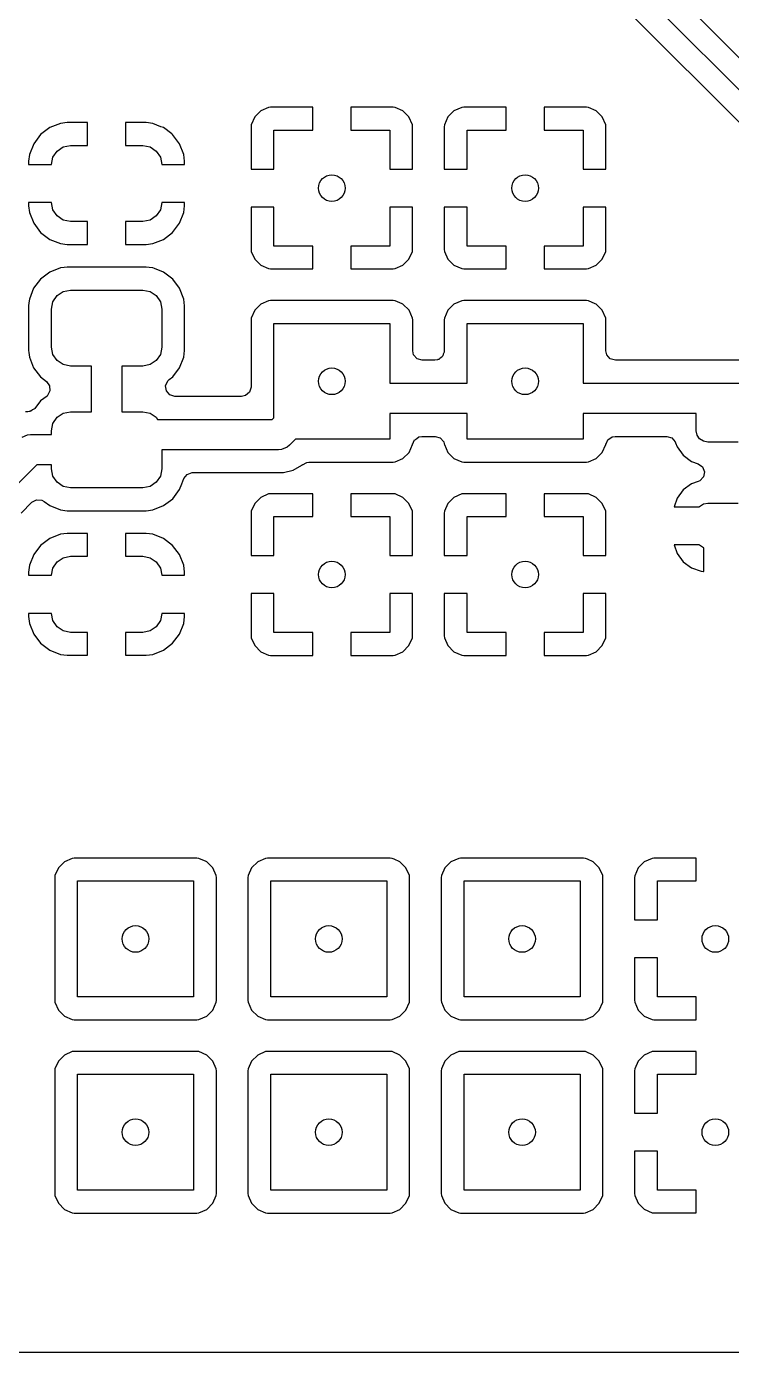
# Model space of a CAD drawing. Extents: x 0.22 to 2.58, y 0.22 to 2.18.
# Drawn here: x 1.372 to 1.737, y 0.218 to 0.904 of the extents above; entities that cross this region are included whole.
import ezdxf

# ---------------------------------------------------------------- set-up
doc = ezdxf.new("R2010")
doc.units = 0
doc.header["$MEASUREMENT"] = 0
doc.layers.add('BLACK', color=7, linetype='CONTINUOUS')

msp = doc.modelspace()

# ---------------------------------------------------------------- linework, layer by layer
at = {"layer": 'BLACK', "linetype": 'CONTINUOUS'}
for p, q in [((1.56164, 1.06704), (1.82526, 0.80343)), ((1.81691, 0.79508), (1.55329, 1.05869)), ((1.54505, 1.0502), (1.80179, 0.79346)), ((1.49313, 0.86039), (1.49001, 0.85726)), ((1.49717, 0.86217), (1.49313, 0.86039)), ((1.49313, 0.86039), (1.49313, 0.86039)), ((1.49816, 0.86228), (1.49717, 0.86217)), ((1.49717, 0.86217), (1.49717, 0.86217)), ((1.52008, 0.86228), (1.49816, 0.86228)), ((1.49816, 0.86228), (1.49816, 0.86228)), ((1.52008, 0.85047), (1.52008, 0.86228)), ((1.56168, 0.86228), (1.53976, 0.86228)), ((1.53976, 0.86228), (1.53976, 0.85047)), ((1.56267, 0.86217), (1.56168, 0.86228)), ((1.56671, 0.86039), (1.56267, 0.86217)), ((1.56983, 0.85726), (1.56671, 0.86039)), ((1.56671, 0.86039), (1.56671, 0.86039)), ((1.59313, 0.86039), (1.59001, 0.85726)), ((1.59717, 0.86217), (1.59313, 0.86039)), ((1.59313, 0.86039), (1.59313, 0.86039)), ((1.59816, 0.86228), (1.59717, 0.86217)), ((1.59717, 0.86217), (1.59717, 0.86217)), ((1.62008, 0.86228), (1.59816, 0.86228)), ((1.59816, 0.86228), (1.59816, 0.86228)), ((1.62008, 0.85047), (1.62008, 0.86228)), ((1.66168, 0.86228), (1.63976, 0.86228)), ((1.63976, 0.86228), (1.63976, 0.85047)), ((1.66267, 0.86217), (1.66168, 0.86228)), ((1.66671, 0.86039), (1.66267, 0.86217)), ((1.66983, 0.85726), (1.66671, 0.86039)), ((1.66671, 0.86039), (1.66671, 0.86039)), ((1.38397, 0.85173), (1.37923, 0.84813)), ((1.38951, 0.85391), (1.38397, 0.85173)), ((1.39299, 0.85433), (1.38951, 0.85391)), ((1.40354, 0.85433), (1.39299, 0.85433)), ((1.40354, 0.84252), (1.40354, 0.85433)), ((1.43378, 0.85433), (1.42323, 0.85433)), ((1.42323, 0.85433), (1.42323, 0.84252)), ((1.43726, 0.85391), (1.43378, 0.85433)), ((1.44151, 0.85224), (1.43726, 0.85391)), ((1.4428, 0.85173), (1.44151, 0.85224)), ((1.44707, 0.84849), (1.4428, 0.85173)), ((1.4428, 0.85173), (1.4428, 0.85173)), ((1.48822, 0.85322), (1.48811, 0.85224)), ((1.48811, 0.85224), (1.48811, 0.83031)), ((1.49001, 0.85726), (1.48822, 0.85322)), ((1.48822, 0.85322), (1.48822, 0.85322)), ((1.49001, 0.85726), (1.49001, 0.85726)), ((1.57162, 0.85322), (1.56983, 0.85726)), ((1.56983, 0.85726), (1.56983, 0.85726)), ((1.57173, 0.85224), (1.57162, 0.85322)), ((1.57162, 0.85322), (1.57162, 0.85322)), ((1.57173, 0.83031), (1.57173, 0.85224)), ((1.57173, 0.85224), (1.57173, 0.85224)), ((1.58822, 0.85322), (1.58811, 0.85224)), ((1.58811, 0.85224), (1.58811, 0.83031)), ((1.59001, 0.85726), (1.58822, 0.85322)), ((1.58822, 0.85322), (1.58822, 0.85322)), ((1.59001, 0.85726), (1.59001, 0.85726)), ((1.67162, 0.85322), (1.66983, 0.85726)), ((1.66983, 0.85726), (1.66983, 0.85726)), ((1.67173, 0.85224), (1.67162, 0.85322)), ((1.67162, 0.85322), (1.67162, 0.85322)), ((1.67173, 0.83031), (1.67173, 0.85224)), ((1.67173, 0.85224), (1.67173, 0.85224)), ((1.37923, 0.84813), (1.37563, 0.84339)), ((1.44754, 0.84813), (1.44707, 0.84849)), ((1.44707, 0.84849), (1.44707, 0.84849)), ((1.45114, 0.84339), (1.44754, 0.84813)), ((1.49992, 0.83031), (1.49992, 0.85047)), ((1.49992, 0.85047), (1.52008, 0.85047)), ((1.53976, 0.85047), (1.55992, 0.85047)), ((1.55992, 0.85047), (1.55992, 0.83031)), ((1.59992, 0.83031), (1.59992, 0.85047)), ((1.59992, 0.85047), (1.62008, 0.85047)), ((1.63976, 0.85047), (1.65992, 0.85047)), ((1.65992, 0.85047), (1.65992, 0.83031)), ((1.37345, 0.83785), (1.37303, 0.83437)), ((1.37563, 0.84339), (1.37345, 0.83785)), ((1.38559, 0.83644), (1.38773, 0.83964)), ((1.38773, 0.83964), (1.39092, 0.84177)), ((1.39092, 0.84177), (1.39469, 0.84252)), ((1.39469, 0.84252), (1.40354, 0.84252)), ((1.42323, 0.84252), (1.43209, 0.84252)), ((1.43209, 0.84252), (1.43585, 0.84177)), ((1.43585, 0.84177), (1.43905, 0.83964)), ((1.43905, 0.83964), (1.44118, 0.83644)), ((1.45332, 0.83785), (1.45114, 0.84339)), ((1.45374, 0.83437), (1.45332, 0.83785)), ((1.37303, 0.83437), (1.37303, 0.83268)), ((1.37303, 0.83268), (1.38484, 0.83268)), ((1.38484, 0.83268), (1.38559, 0.83644)), ((1.44118, 0.83644), (1.44193, 0.83268)), ((1.44193, 0.83268), (1.45374, 0.83268)), ((1.45374, 0.83268), (1.45374, 0.83437)), ((1.48811, 0.83031), (1.49992, 0.83031)), ((1.55992, 0.83031), (1.57173, 0.83031)), ((1.58811, 0.83031), (1.59992, 0.83031)), ((1.65992, 0.83031), (1.67173, 0.83031)), ((1.38484, 0.81299), (1.37303, 0.81299)), ((1.37303, 0.81299), (1.37303, 0.8113)), ((1.37303, 0.8113), (1.37345, 0.80782)), ((1.38559, 0.80923), (1.38484, 0.81299)), ((1.44193, 0.81299), (1.44118, 0.80923)), ((1.45374, 0.81299), (1.44193, 0.81299)), ((1.45332, 0.80782), (1.45374, 0.8113)), ((1.45374, 0.8113), (1.45374, 0.81299)), ((1.48811, 0.81063), (1.48811, 0.78871)), ((1.49992, 0.81063), (1.48811, 0.81063)), ((1.49992, 0.79047), (1.49992, 0.81063)), ((1.57173, 0.81063), (1.55992, 0.81063)), ((1.55992, 0.81063), (1.55992, 0.79047)), ((1.57173, 0.78871), (1.57173, 0.81063)), ((1.58811, 0.81063), (1.58811, 0.78871)), ((1.59992, 0.81063), (1.58811, 0.81063)), ((1.59992, 0.79047), (1.59992, 0.81063)), ((1.67173, 0.81063), (1.65992, 0.81063)), ((1.65992, 0.81063), (1.65992, 0.79047)), ((1.67173, 0.78871), (1.67173, 0.81063)), ((1.37345, 0.80782), (1.37563, 0.80228)), ((1.38773, 0.80603), (1.38559, 0.80923)), ((1.39092, 0.8039), (1.38773, 0.80603)), ((1.39469, 0.80315), (1.39092, 0.8039)), ((1.40354, 0.80315), (1.39469, 0.80315)), ((1.40354, 0.79134), (1.40354, 0.80315)), ((1.43209, 0.80315), (1.42323, 0.80315)), ((1.42323, 0.80315), (1.42323, 0.79134)), ((1.43585, 0.8039), (1.43209, 0.80315)), ((1.43905, 0.80603), (1.43585, 0.8039)), ((1.44118, 0.80923), (1.43905, 0.80603)), ((1.45114, 0.80228), (1.45332, 0.80782)), ((1.37563, 0.80228), (1.37923, 0.79754)), ((1.37923, 0.79754), (1.38397, 0.79394)), ((1.4428, 0.79394), (1.44754, 0.79754)), ((1.44754, 0.79754), (1.45114, 0.80228)), ((1.38397, 0.79394), (1.38951, 0.79176)), ((1.38951, 0.79176), (1.39299, 0.79134)), ((1.39299, 0.79134), (1.40354, 0.79134)), ((1.42323, 0.79134), (1.43378, 0.79134)), ((1.43378, 0.79134), (1.43726, 0.79176)), ((1.43726, 0.79176), (1.4428, 0.79394)), ((1.52008, 0.79047), (1.49992, 0.79047)), ((1.52008, 0.77866), (1.52008, 0.79047)), ((1.55992, 0.79047), (1.53976, 0.79047)), ((1.53976, 0.79047), (1.53976, 0.77866)), ((1.62008, 0.79047), (1.59992, 0.79047)), ((1.62008, 0.77866), (1.62008, 0.79047)), ((1.65992, 0.79047), (1.63976, 0.79047)), ((1.63976, 0.79047), (1.63976, 0.77866)), ((1.48811, 0.78871), (1.48811, 0.78871)), ((1.48811, 0.78871), (1.48822, 0.78772)), ((1.48822, 0.78772), (1.48822, 0.78772)), ((1.48822, 0.78772), (1.49001, 0.78368)), ((1.49001, 0.78368), (1.49001, 0.78368)), ((1.49001, 0.78368), (1.49313, 0.78056)), ((1.56671, 0.78056), (1.56983, 0.78368)), ((1.56983, 0.78368), (1.57162, 0.78772)), ((1.56983, 0.78368), (1.56983, 0.78368)), ((1.57162, 0.78772), (1.57173, 0.78871)), ((1.57162, 0.78772), (1.57162, 0.78772)), ((1.57173, 0.78871), (1.57173, 0.78871)), ((1.58811, 0.78871), (1.58811, 0.78871)), ((1.58811, 0.78871), (1.58822, 0.78772)), ((1.58822, 0.78772), (1.58822, 0.78772)), ((1.58822, 0.78772), (1.59001, 0.78368)), ((1.59001, 0.78368), (1.59001, 0.78368)), ((1.59001, 0.78368), (1.59313, 0.78056)), ((1.66671, 0.78056), (1.66983, 0.78368)), ((1.66983, 0.78368), (1.67162, 0.78772)), ((1.66983, 0.78368), (1.66983, 0.78368)), ((1.67162, 0.78772), (1.67173, 0.78871)), ((1.67162, 0.78772), (1.67162, 0.78772)), ((1.67173, 0.78871), (1.67173, 0.78871)), ((1.38396, 0.77694), (1.37922, 0.77334)), ((1.38951, 0.77913), (1.38396, 0.77694)), ((1.39145, 0.77936), (1.38951, 0.77913)), ((1.39299, 0.77955), (1.39145, 0.77936)), ((1.43378, 0.77955), (1.39299, 0.77955)), ((1.43547, 0.77934), (1.43378, 0.77955)), ((1.43727, 0.77913), (1.43547, 0.77934)), ((1.43816, 0.77878), (1.43727, 0.77913)), ((1.43727, 0.77913), (1.43727, 0.77913)), ((1.43727, 0.77913), (1.43727, 0.77913)), ((1.44281, 0.77694), (1.43816, 0.77878)), ((1.44756, 0.77334), (1.44281, 0.77694)), ((1.49313, 0.78056), (1.49313, 0.78056)), ((1.49313, 0.78056), (1.49717, 0.77878)), ((1.49717, 0.77878), (1.49816, 0.77866)), ((1.49816, 0.77866), (1.52008, 0.77866)), ((1.52008, 0.77866), (1.52008, 0.77866)), ((1.53976, 0.77866), (1.56168, 0.77866)), ((1.56168, 0.77866), (1.56169, 0.77866)), ((1.56169, 0.77866), (1.56267, 0.77878)), ((1.56267, 0.77878), (1.56671, 0.78056)), ((1.56267, 0.77878), (1.56267, 0.77878)), ((1.56671, 0.78056), (1.56671, 0.78056)), ((1.59313, 0.78056), (1.59313, 0.78056)), ((1.59313, 0.78056), (1.59717, 0.77878)), ((1.59717, 0.77878), (1.59816, 0.77866)), ((1.59816, 0.77866), (1.62008, 0.77866)), ((1.62008, 0.77866), (1.62008, 0.77866)), ((1.63976, 0.77866), (1.66168, 0.77866)), ((1.66168, 0.77866), (1.66169, 0.77866)), ((1.66169, 0.77866), (1.66267, 0.77878)), ((1.66267, 0.77878), (1.66671, 0.78056)), ((1.66267, 0.77878), (1.66267, 0.77878)), ((1.66671, 0.78056), (1.66671, 0.78056)), ((1.37562, 0.7686), (1.37343, 0.76305)), ((1.37922, 0.77334), (1.37562, 0.7686)), ((1.45116, 0.7686), (1.44756, 0.77334)), ((1.45334, 0.76305), (1.45116, 0.7686)), ((1.45116, 0.7686), (1.45116, 0.7686)), ((1.45116, 0.7686), (1.45116, 0.7686)), ((1.37343, 0.76305), (1.3732, 0.76111)), ((1.38559, 0.76164), (1.38773, 0.76483)), ((1.38773, 0.76483), (1.39092, 0.76697)), ((1.39092, 0.76697), (1.39469, 0.76772)), ((1.39469, 0.76772), (1.43209, 0.76772)), ((1.43209, 0.76772), (1.43585, 0.76697)), ((1.43585, 0.76697), (1.43905, 0.76483)), ((1.43905, 0.76483), (1.44118, 0.76164)), ((1.45376, 0.75957), (1.45334, 0.76305)), ((1.49717, 0.76219), (1.49312, 0.7604)), ((1.49815, 0.7623), (1.49717, 0.76219)), ((1.49717, 0.76219), (1.49717, 0.76219)), ((1.49816, 0.7623), (1.49815, 0.7623)), ((1.56169, 0.7623), (1.49816, 0.7623)), ((1.56268, 0.76219), (1.56169, 0.7623)), ((1.56624, 0.76061), (1.56268, 0.76219)), ((1.59717, 0.76219), (1.59312, 0.7604)), ((1.59815, 0.7623), (1.59717, 0.76219)), ((1.59717, 0.76219), (1.59717, 0.76219)), ((1.59816, 0.7623), (1.59815, 0.7623)), ((1.66169, 0.7623), (1.59816, 0.7623)), ((1.66268, 0.76219), (1.66169, 0.7623)), ((1.66624, 0.76061), (1.66268, 0.76219)), ((1.3732, 0.76111), (1.37301, 0.75957)), ((1.37301, 0.75957), (1.37301, 0.73649)), ((1.38484, 0.75787), (1.38559, 0.76164)), ((1.38484, 0.73819), (1.38484, 0.75787)), ((1.44118, 0.76164), (1.44193, 0.75787)), ((1.44193, 0.75787), (1.44193, 0.73819)), ((1.45376, 0.73649), (1.45376, 0.75957)), ((1.48999, 0.75727), (1.48821, 0.75323)), ((1.49312, 0.7604), (1.48999, 0.75727)), ((1.56672, 0.7604), (1.56624, 0.76061)), ((1.56985, 0.75727), (1.56672, 0.7604)), ((1.57164, 0.75323), (1.56985, 0.75727)), ((1.58999, 0.75727), (1.58821, 0.75323)), ((1.59312, 0.7604), (1.58999, 0.75727)), ((1.66672, 0.7604), (1.66624, 0.76061)), ((1.66985, 0.75727), (1.66672, 0.7604)), ((1.67164, 0.75323), (1.66985, 0.75727)), ((1.48819, 0.75306), (1.48809, 0.75224)), ((1.48809, 0.75224), (1.48809, 0.73247)), ((1.48821, 0.75323), (1.48819, 0.75306)), ((1.48821, 0.75323), (1.48821, 0.75323)), ((1.49992, 0.70161), (1.49992, 0.75047)), ((1.49992, 0.75047), (1.55992, 0.75047)), ((1.55992, 0.75047), (1.55992, 0.71952)), ((1.57175, 0.75224), (1.57164, 0.75323)), ((1.57164, 0.75323), (1.57164, 0.75323)), ((1.57164, 0.75323), (1.57164, 0.75323)), ((1.57175, 0.73623), (1.57175, 0.75224)), ((1.57175, 0.75224), (1.57175, 0.75224)), ((1.57175, 0.75224), (1.57175, 0.75224)), ((1.57175, 0.75224), (1.57175, 0.75224)), ((1.58821, 0.75323), (1.58809, 0.75224)), ((1.58809, 0.75224), (1.58809, 0.73623)), ((1.58821, 0.75323), (1.58821, 0.75323)), ((1.59992, 0.71952), (1.59992, 0.75047)), ((1.59992, 0.75047), (1.65992, 0.75047)), ((1.65992, 0.75047), (1.65992, 0.71952)), ((1.67175, 0.75224), (1.67164, 0.75323)), ((1.67164, 0.75323), (1.67164, 0.75323)), ((1.67164, 0.75323), (1.67164, 0.75323)), ((1.67175, 0.73623), (1.67175, 0.75224)), ((1.67175, 0.75224), (1.67175, 0.75224)), ((1.67175, 0.75224), (1.67175, 0.75224)), ((1.67175, 0.75224), (1.67175, 0.75224)), ((1.37301, 0.73649), (1.37314, 0.73546)), ((1.37314, 0.73546), (1.37343, 0.73301)), ((1.38559, 0.73442), (1.38484, 0.73819)), ((1.38773, 0.73123), (1.38559, 0.73442)), ((1.44118, 0.73442), (1.43905, 0.73123)), ((1.44193, 0.73819), (1.44118, 0.73442)), ((1.45334, 0.73301), (1.45376, 0.73649)), ((1.57219, 0.7342), (1.57175, 0.73623)), ((1.58761, 0.73459), (1.58732, 0.73359)), ((1.58804, 0.73553), (1.58761, 0.73459)), ((1.58809, 0.73623), (1.58799, 0.73589)), ((1.58799, 0.73589), (1.58804, 0.73553)), ((1.67219, 0.7342), (1.67175, 0.73623)), ((1.37343, 0.73301), (1.37562, 0.72747)), ((1.37562, 0.72747), (1.37922, 0.72272)), ((1.39092, 0.7291), (1.38773, 0.73123)), ((1.39469, 0.72835), (1.39092, 0.7291)), ((1.40551, 0.72835), (1.39469, 0.72835)), ((1.40551, 0.70472), (1.40551, 0.72835)), ((1.43209, 0.72835), (1.42126, 0.72835)), ((1.42126, 0.72835), (1.42126, 0.70472)), ((1.43585, 0.7291), (1.43209, 0.72835)), ((1.43905, 0.73123), (1.43585, 0.7291)), ((1.44756, 0.72272), (1.45116, 0.72747)), ((1.45116, 0.72747), (1.45334, 0.73301)), ((1.45116, 0.72747), (1.45116, 0.72747)), ((1.45116, 0.72747), (1.45116, 0.72747)), ((1.48809, 0.73247), (1.48809, 0.7175)), ((1.57399, 0.73212), (1.57219, 0.7342)), ((1.57663, 0.73135), (1.57399, 0.73212)), ((1.58321, 0.73135), (1.57663, 0.73135)), ((1.58458, 0.73155), (1.58321, 0.73135)), ((1.58482, 0.7317), (1.58458, 0.73155)), ((1.58524, 0.73179), (1.58482, 0.7317)), ((1.58602, 0.73247), (1.58524, 0.73179)), ((1.5869, 0.73303), (1.58602, 0.73247)), ((1.58705, 0.73336), (1.5869, 0.73303)), ((1.58732, 0.73359), (1.58705, 0.73336)), ((1.67399, 0.73212), (1.67219, 0.7342)), ((1.67663, 0.73135), (1.67399, 0.73212)), ((1.81923, 0.73135), (1.67663, 0.73135)), ((1.37922, 0.72272), (1.38224, 0.72043)), ((1.44392, 0.71819), (1.44506, 0.7207)), ((1.44506, 0.7207), (1.4458, 0.72139)), ((1.4458, 0.72139), (1.44756, 0.72272)), ((1.38224, 0.72043), (1.38388, 0.71821)), ((1.38406, 0.71547), (1.38278, 0.71312)), ((1.38388, 0.71821), (1.38406, 0.71547)), ((1.44431, 0.71547), (1.44392, 0.71819)), ((1.44611, 0.71339), (1.44431, 0.71547)), ((1.48732, 0.71486), (1.48524, 0.71306)), ((1.48809, 0.7175), (1.48732, 0.71486)), ((1.55992, 0.71952), (1.59992, 0.71952)), ((1.65992, 0.71952), (1.825, 0.71952)), ((1.37922, 0.71035), (1.37624, 0.70643)), ((1.38253, 0.71286), (1.37922, 0.71035)), ((1.38278, 0.71312), (1.38253, 0.71286)), ((1.44875, 0.71262), (1.44611, 0.71339)), ((1.48321, 0.71262), (1.44875, 0.71262)), ((1.48524, 0.71306), (1.48321, 0.71262)), ((1.37254, 0.70474), (1.37142, 0.70474)), ((1.37334, 0.70489), (1.37254, 0.70474)), ((1.37363, 0.70487), (1.37334, 0.70489)), ((1.37381, 0.70497), (1.37363, 0.70487)), ((1.37422, 0.70504), (1.37381, 0.70497)), ((1.37509, 0.70568), (1.37422, 0.70504)), ((1.37603, 0.70621), (1.37509, 0.70568)), ((1.37624, 0.70643), (1.37603, 0.70621)), ((1.38559, 0.69865), (1.38773, 0.70184)), ((1.38773, 0.70184), (1.39092, 0.70398)), ((1.39092, 0.70398), (1.39469, 0.70472)), ((1.39469, 0.70472), (1.40551, 0.70472)), ((1.42126, 0.70472), (1.43209, 0.70472)), ((1.43209, 0.70472), (1.43585, 0.70398)), ((1.43585, 0.70398), (1.43905, 0.70184)), ((1.43905, 0.70184), (1.43975, 0.70079)), ((1.43975, 0.70079), (1.4991, 0.70079)), ((1.4991, 0.70079), (1.49992, 0.70161)), ((1.59992, 0.70377), (1.55992, 0.70377)), ((1.55992, 0.70377), (1.55992, 0.69047)), ((1.59992, 0.69047), (1.59992, 0.70377)), ((1.7185, 0.70377), (1.65992, 0.70377)), ((1.65992, 0.70377), (1.65992, 0.69047)), ((1.7185, 0.69488), (1.7185, 0.70377)), ((1.38484, 0.69488), (1.38559, 0.69865)), ((1.38484, 0.69291), (1.38484, 0.69488)), ((1.71895, 0.69262), (1.7185, 0.69488)), ((1.36964, 0.69159), (1.37248, 0.69276)), ((1.37248, 0.69276), (1.37402, 0.69291)), ((1.37402, 0.69291), (1.38484, 0.69291)), ((1.50674, 0.68637), (1.5039, 0.68519)), ((1.50793, 0.68735), (1.50674, 0.68637)), ((1.51106, 0.69047), (1.50793, 0.68735)), ((1.55992, 0.69047), (1.51106, 0.69047)), ((1.56985, 0.68367), (1.57164, 0.68772)), ((1.57164, 0.68775), (1.57165, 0.68777)), ((1.57164, 0.68774), (1.57164, 0.68775)), ((1.57164, 0.68772), (1.57164, 0.68774)), ((1.57164, 0.68772), (1.57164, 0.68772)), ((1.57165, 0.68777), (1.57173, 0.68807)), ((1.57173, 0.68807), (1.57178, 0.68806)), ((1.57178, 0.68806), (1.57219, 0.68894)), ((1.57219, 0.68894), (1.5727, 0.69015)), ((1.5727, 0.69015), (1.57276, 0.69019)), ((1.57276, 0.69019), (1.57279, 0.69025)), ((1.57279, 0.69025), (1.57389, 0.69096)), ((1.57389, 0.69096), (1.57497, 0.6917)), ((1.57497, 0.6917), (1.57506, 0.69172)), ((1.57506, 0.69172), (1.5751, 0.69174)), ((1.5751, 0.69174), (1.57648, 0.69194)), ((1.57648, 0.69194), (1.58337, 0.69194)), ((1.58337, 0.69194), (1.58601, 0.69116)), ((1.58601, 0.69116), (1.58781, 0.68908)), ((1.58781, 0.68908), (1.58809, 0.68807)), ((1.58809, 0.68807), (1.58811, 0.68807)), ((1.58811, 0.68807), (1.58821, 0.68772)), ((1.58821, 0.68772), (1.58999, 0.68367)), ((1.65992, 0.69047), (1.59992, 0.69047)), ((1.66985, 0.68367), (1.67164, 0.68772)), ((1.67164, 0.68772), (1.67173, 0.68807)), ((1.67164, 0.68772), (1.67164, 0.68772)), ((1.67173, 0.68807), (1.67181, 0.68805)), ((1.67181, 0.68805), (1.6727, 0.69015)), ((1.6727, 0.69015), (1.67497, 0.6917)), ((1.67497, 0.6917), (1.67648, 0.69194)), ((1.67648, 0.69194), (1.70318, 0.69194)), ((1.70318, 0.69194), (1.70582, 0.69116)), ((1.70582, 0.69116), (1.70763, 0.68908)), ((1.70763, 0.68908), (1.70779, 0.68867)), ((1.70779, 0.68867), (1.70855, 0.6865)), ((1.70855, 0.6865), (1.71173, 0.6822)), ((1.72023, 0.69071), (1.71895, 0.69262)), ((1.72215, 0.68943), (1.72023, 0.69071)), ((1.72441, 0.68898), (1.72215, 0.68943)), ((1.74016, 0.68898), (1.72441, 0.68898)), ((1.50236, 0.68504), (1.44193, 0.68504)), ((1.44193, 0.68504), (1.44193, 0.6752)), ((1.5039, 0.68519), (1.50236, 0.68504)), ((1.56268, 0.67876), (1.56672, 0.68054)), ((1.56672, 0.68054), (1.56985, 0.68367)), ((1.58999, 0.68367), (1.58999, 0.68367)), ((1.58999, 0.68367), (1.59312, 0.68054)), ((1.59312, 0.68054), (1.59717, 0.67876)), ((1.66268, 0.67876), (1.66672, 0.68054)), ((1.66672, 0.68054), (1.66985, 0.68367)), ((1.71173, 0.6822), (1.71603, 0.67902)), ((1.37728, 0.67717), (1.35018, 0.65007)), ((1.38484, 0.67717), (1.37728, 0.67717)), ((1.38484, 0.6752), (1.38484, 0.67717)), ((1.38559, 0.67143), (1.38484, 0.6752)), ((1.44193, 0.6752), (1.44118, 0.67143)), ((1.45507, 0.67229), (1.45767, 0.6732)), ((1.45767, 0.6732), (1.45792, 0.67321)), ((1.45792, 0.67321), (1.50496, 0.67321)), ((1.50496, 0.67321), (1.50997, 0.67455)), ((1.50496, 0.67321), (1.50496, 0.67321)), ((1.50997, 0.67455), (1.51446, 0.67715)), ((1.51446, 0.67715), (1.51453, 0.67721)), ((1.51453, 0.67721), (1.5146, 0.67725)), ((1.5146, 0.67725), (1.51471, 0.67734)), ((1.51471, 0.67734), (1.51473, 0.67732)), ((1.51473, 0.67732), (1.51694, 0.67853)), ((1.51694, 0.67853), (1.51798, 0.67864)), ((1.51798, 0.67864), (1.56169, 0.67864)), ((1.56169, 0.67864), (1.56268, 0.67876)), ((1.56169, 0.67864), (1.56169, 0.67864)), ((1.56169, 0.67864), (1.56169, 0.67864)), ((1.56169, 0.67864), (1.56169, 0.67864)), ((1.56268, 0.67876), (1.56268, 0.67876)), ((1.56268, 0.67876), (1.56268, 0.67876)), ((1.59717, 0.67876), (1.59815, 0.67864)), ((1.59815, 0.67864), (1.66169, 0.67864)), ((1.66169, 0.67864), (1.66268, 0.67876)), ((1.66169, 0.67864), (1.66169, 0.67864)), ((1.66169, 0.67864), (1.66169, 0.67864)), ((1.66268, 0.67876), (1.66268, 0.67876)), ((1.66268, 0.67876), (1.66268, 0.67876)), ((1.71603, 0.67902), (1.71945, 0.67783)), ((1.71945, 0.67783), (1.72169, 0.67622)), ((1.72169, 0.67622), (1.7227, 0.67367)), ((1.7227, 0.67367), (1.72217, 0.67097)), ((1.38773, 0.66824), (1.38559, 0.67143)), ((1.39092, 0.6661), (1.38773, 0.66824)), ((1.39469, 0.66535), (1.39092, 0.6661)), ((1.43585, 0.6661), (1.43209, 0.66535)), ((1.43905, 0.66824), (1.43585, 0.6661)), ((1.44118, 0.67143), (1.43905, 0.66824)), ((1.45116, 0.66447), (1.45232, 0.66742)), ((1.45232, 0.66742), (1.45338, 0.67012)), ((1.45338, 0.67012), (1.45507, 0.67229)), ((1.71604, 0.66742), (1.71174, 0.66424)), ((1.71945, 0.66861), (1.71604, 0.66742)), ((1.71604, 0.66742), (1.71604, 0.66742)), ((1.72027, 0.66898), (1.71945, 0.66861)), ((1.72217, 0.67097), (1.72027, 0.66898)), ((1.3747, 0.65786), (1.37712, 0.65918)), ((1.37712, 0.65918), (1.37986, 0.65898)), ((1.37986, 0.65898), (1.3811, 0.6583)), ((1.43209, 0.66535), (1.39469, 0.66535)), ((1.44281, 0.65613), (1.44756, 0.65973)), ((1.44756, 0.65973), (1.45116, 0.66447)), ((1.49313, 0.66039), (1.49001, 0.65726)), ((1.49717, 0.66217), (1.49313, 0.66039)), ((1.49313, 0.66039), (1.49313, 0.66039)), ((1.49816, 0.66228), (1.49717, 0.66217)), ((1.49717, 0.66217), (1.49717, 0.66217)), ((1.52008, 0.66228), (1.49816, 0.66228)), ((1.49816, 0.66228), (1.49816, 0.66228)), ((1.52008, 0.65047), (1.52008, 0.66228)), ((1.56168, 0.66228), (1.53976, 0.66228)), ((1.53976, 0.66228), (1.53976, 0.65047)), ((1.56267, 0.66217), (1.56168, 0.66228)), ((1.56671, 0.66039), (1.56267, 0.66217)), ((1.56983, 0.65726), (1.56671, 0.66039)), ((1.56671, 0.66039), (1.56671, 0.66039)), ((1.59313, 0.66039), (1.59001, 0.65726)), ((1.59717, 0.66217), (1.59313, 0.66039)), ((1.59313, 0.66039), (1.59313, 0.66039)), ((1.59816, 0.66228), (1.59717, 0.66217)), ((1.59717, 0.66217), (1.59717, 0.66217)), ((1.62008, 0.66228), (1.59816, 0.66228)), ((1.59816, 0.66228), (1.59816, 0.66228)), ((1.62008, 0.65047), (1.62008, 0.66228)), ((1.66168, 0.66228), (1.63976, 0.66228)), ((1.63976, 0.66228), (1.63976, 0.65047)), ((1.66267, 0.66217), (1.66168, 0.66228)), ((1.66671, 0.66039), (1.66267, 0.66217)), ((1.66983, 0.65726), (1.66671, 0.66039)), ((1.66671, 0.66039), (1.66671, 0.66039)), ((1.70857, 0.65995), (1.70702, 0.65551)), ((1.71174, 0.66424), (1.70857, 0.65995)), ((1.36908, 0.65224), (1.3747, 0.65786)), ((1.3811, 0.6583), (1.38396, 0.65613)), ((1.38396, 0.65613), (1.38396, 0.65613)), ((1.38396, 0.65613), (1.38396, 0.65613)), ((1.38396, 0.65613), (1.38951, 0.65394)), ((1.38951, 0.65394), (1.39299, 0.65352)), ((1.39299, 0.65352), (1.39299, 0.65352)), ((1.39299, 0.65352), (1.43378, 0.65352)), ((1.43378, 0.65352), (1.43727, 0.65394)), ((1.43378, 0.65352), (1.43378, 0.65352)), ((1.43727, 0.65394), (1.44281, 0.65613)), ((1.48822, 0.65322), (1.48811, 0.65224)), ((1.48811, 0.65224), (1.48811, 0.63031)), ((1.49001, 0.65726), (1.48822, 0.65322)), ((1.48822, 0.65322), (1.48822, 0.65322)), ((1.49001, 0.65726), (1.49001, 0.65726)), ((1.57162, 0.65322), (1.56983, 0.65726)), ((1.56983, 0.65726), (1.56983, 0.65726)), ((1.57173, 0.65224), (1.57162, 0.65322)), ((1.57162, 0.65322), (1.57162, 0.65322)), ((1.57173, 0.63031), (1.57173, 0.65224)), ((1.57173, 0.65224), (1.57173, 0.65224)), ((1.58822, 0.65322), (1.58811, 0.65224)), ((1.58811, 0.65224), (1.58811, 0.63031)), ((1.59001, 0.65726), (1.58822, 0.65322)), ((1.58822, 0.65322), (1.58822, 0.65322)), ((1.59001, 0.65726), (1.59001, 0.65726)), ((1.67162, 0.65322), (1.66983, 0.65726)), ((1.66983, 0.65726), (1.66983, 0.65726)), ((1.67173, 0.65224), (1.67162, 0.65322)), ((1.67162, 0.65322), (1.67162, 0.65322)), ((1.67173, 0.64146), (1.67173, 0.65224)), ((1.67173, 0.65224), (1.67173, 0.65224)), ((1.70702, 0.65551), (1.72007, 0.65551)), ((1.72007, 0.65551), (1.72023, 0.65575)), ((1.72023, 0.65575), (1.72215, 0.65703)), ((1.72215, 0.65703), (1.72441, 0.65748)), ((1.72441, 0.65748), (1.74016, 0.65748)), ((1.49992, 0.63031), (1.49992, 0.65047)), ((1.49992, 0.65047), (1.52008, 0.65047)), ((1.53976, 0.65047), (1.55992, 0.65047)), ((1.55992, 0.65047), (1.55992, 0.63031)), ((1.59992, 0.63031), (1.59992, 0.65047)), ((1.59992, 0.65047), (1.62008, 0.65047)), ((1.63976, 0.65047), (1.65992, 0.65047)), ((1.65992, 0.65047), (1.65992, 0.63031)), ((1.38397, 0.63913), (1.37923, 0.63553)), ((1.38951, 0.64131), (1.38397, 0.63913)), ((1.39299, 0.64173), (1.38951, 0.64131)), ((1.40354, 0.64173), (1.39299, 0.64173)), ((1.40354, 0.62992), (1.40354, 0.64173)), ((1.43378, 0.64173), (1.42323, 0.64173)), ((1.42323, 0.64173), (1.42323, 0.62992)), ((1.43726, 0.64131), (1.43378, 0.64173)), ((1.4428, 0.63913), (1.43726, 0.64131)), ((1.44754, 0.63553), (1.4428, 0.63913)), ((1.67173, 0.63583), (1.67173, 0.64146)), ((1.37923, 0.63553), (1.37563, 0.63079)), ((1.45114, 0.63079), (1.44754, 0.63553)), ((1.67173, 0.63031), (1.67173, 0.63583)), ((1.72007, 0.63583), (1.70702, 0.63583)), ((1.70702, 0.63583), (1.70857, 0.63139)), ((1.70857, 0.63139), (1.71174, 0.62709)), ((1.72023, 0.63559), (1.72007, 0.63583)), ((1.72215, 0.63431), (1.72023, 0.63559)), ((1.72244, 0.63425), (1.72215, 0.63431)), ((1.72244, 0.62205), (1.72244, 0.63425)), ((1.37345, 0.62525), (1.37303, 0.62177)), ((1.37563, 0.63079), (1.37345, 0.62525)), ((1.38559, 0.62385), (1.38773, 0.62704)), ((1.38773, 0.62704), (1.39092, 0.62917)), ((1.39092, 0.62917), (1.39469, 0.62992)), ((1.39469, 0.62992), (1.40354, 0.62992)), ((1.42323, 0.62992), (1.43209, 0.62992)), ((1.43209, 0.62992), (1.43585, 0.62917)), ((1.43585, 0.62917), (1.43905, 0.62704)), ((1.43905, 0.62704), (1.44118, 0.62385)), ((1.45332, 0.62525), (1.45114, 0.63079)), ((1.45374, 0.62177), (1.45332, 0.62525)), ((1.48811, 0.63031), (1.49992, 0.63031)), ((1.55992, 0.63031), (1.57173, 0.63031)), ((1.58811, 0.63031), (1.59992, 0.63031)), ((1.65992, 0.63031), (1.67173, 0.63031)), ((1.71174, 0.62709), (1.71604, 0.62392)), ((1.37303, 0.62177), (1.37303, 0.62008)), ((1.37303, 0.62008), (1.38484, 0.62008)), ((1.38484, 0.62008), (1.38559, 0.62385)), ((1.44118, 0.62385), (1.44193, 0.62008)), ((1.44193, 0.62008), (1.45374, 0.62008)), ((1.45374, 0.62008), (1.45374, 0.62177)), ((1.71604, 0.62392), (1.72108, 0.62216)), ((1.72108, 0.62216), (1.72228, 0.62205)), ((1.72228, 0.62205), (1.72244, 0.62205)), ((1.72244, 0.62205), (1.72244, 0.62205)), ((1.48811, 0.61063), (1.48811, 0.58871)), ((1.49992, 0.61063), (1.48811, 0.61063)), ((1.49992, 0.59047), (1.49992, 0.61063)), ((1.57173, 0.61063), (1.55992, 0.61063)), ((1.55992, 0.61063), (1.55992, 0.59047)), ((1.57173, 0.58871), (1.57173, 0.61063)), ((1.58811, 0.61063), (1.58811, 0.58871)), ((1.59992, 0.61063), (1.58811, 0.61063)), ((1.59992, 0.59047), (1.59992, 0.61063)), ((1.67173, 0.61063), (1.65992, 0.61063)), ((1.65992, 0.61063), (1.65992, 0.59047)), ((1.67173, 0.60264), (1.67173, 0.61063)), ((1.38484, 0.60039), (1.37303, 0.60039)), ((1.37303, 0.60039), (1.37303, 0.5987)), ((1.37303, 0.5987), (1.37345, 0.59522)), ((1.38559, 0.59663), (1.38484, 0.60039)), ((1.44193, 0.60039), (1.44118, 0.59663)), ((1.45374, 0.60039), (1.44193, 0.60039)), ((1.45332, 0.59522), (1.45374, 0.5987)), ((1.45374, 0.5987), (1.45374, 0.60039)), ((1.67173, 0.58871), (1.67173, 0.60264)), ((1.37345, 0.59522), (1.37563, 0.58968)), ((1.38773, 0.59343), (1.38559, 0.59663)), ((1.39092, 0.5913), (1.38773, 0.59343)), ((1.39469, 0.59055), (1.39092, 0.5913)), ((1.40354, 0.59055), (1.39469, 0.59055)), ((1.40354, 0.57874), (1.40354, 0.59055)), ((1.43209, 0.59055), (1.42323, 0.59055)), ((1.42323, 0.59055), (1.42323, 0.57874)), ((1.43585, 0.5913), (1.43209, 0.59055)), ((1.43905, 0.59343), (1.43585, 0.5913)), ((1.44118, 0.59663), (1.43905, 0.59343)), ((1.45114, 0.58968), (1.45332, 0.59522)), ((1.52008, 0.59047), (1.49992, 0.59047)), ((1.52008, 0.57866), (1.52008, 0.59047)), ((1.55992, 0.59047), (1.53976, 0.59047)), ((1.53976, 0.59047), (1.53976, 0.57866)), ((1.62008, 0.59047), (1.59992, 0.59047)), ((1.62008, 0.57866), (1.62008, 0.59047)), ((1.65992, 0.59047), (1.63976, 0.59047)), ((1.63976, 0.59047), (1.63976, 0.57866)), ((1.37563, 0.58968), (1.37923, 0.58494)), ((1.37923, 0.58494), (1.38397, 0.58134)), ((1.4428, 0.58134), (1.44754, 0.58494)), ((1.44754, 0.58494), (1.45114, 0.58968)), ((1.48811, 0.58871), (1.48811, 0.58871)), ((1.48811, 0.58871), (1.48822, 0.58772)), ((1.48822, 0.58772), (1.48822, 0.58772)), ((1.48822, 0.58772), (1.49001, 0.58368)), ((1.49001, 0.58368), (1.49001, 0.58368)), ((1.49001, 0.58368), (1.49313, 0.58056)), ((1.56671, 0.58056), (1.56983, 0.58368)), ((1.56983, 0.58368), (1.57162, 0.58772)), ((1.56983, 0.58368), (1.56983, 0.58368)), ((1.57162, 0.58772), (1.57173, 0.58871)), ((1.57162, 0.58772), (1.57162, 0.58772)), ((1.57173, 0.58871), (1.57173, 0.58871)), ((1.58811, 0.58871), (1.58811, 0.58871)), ((1.58811, 0.58871), (1.58822, 0.58772)), ((1.58822, 0.58772), (1.58822, 0.58772)), ((1.58822, 0.58772), (1.59001, 0.58368)), ((1.59001, 0.58368), (1.59001, 0.58368)), ((1.59001, 0.58368), (1.59313, 0.58056)), ((1.66671, 0.58056), (1.66983, 0.58368)), ((1.66983, 0.58368), (1.67162, 0.58772)), ((1.66983, 0.58368), (1.66983, 0.58368)), ((1.67162, 0.58772), (1.67173, 0.58871)), ((1.67162, 0.58772), (1.67162, 0.58772)), ((1.67173, 0.58871), (1.67173, 0.58871)), ((1.38397, 0.58134), (1.38951, 0.57916)), ((1.38951, 0.57916), (1.39299, 0.57874)), ((1.39299, 0.57874), (1.40354, 0.57874)), ((1.42323, 0.57874), (1.43378, 0.57874)), ((1.43378, 0.57874), (1.43726, 0.57916)), ((1.43726, 0.57916), (1.4428, 0.58134)), ((1.49313, 0.58056), (1.49313, 0.58056)), ((1.49313, 0.58056), (1.49717, 0.57878)), ((1.49717, 0.57878), (1.49816, 0.57866)), ((1.49816, 0.57866), (1.52008, 0.57866)), ((1.52008, 0.57866), (1.52008, 0.57866)), ((1.53976, 0.57866), (1.56168, 0.57866)), ((1.56168, 0.57866), (1.56169, 0.57866)), ((1.56169, 0.57866), (1.56267, 0.57878)), ((1.56267, 0.57878), (1.56671, 0.58056)), ((1.56267, 0.57878), (1.56267, 0.57878)), ((1.56671, 0.58056), (1.56671, 0.58056)), ((1.59313, 0.58056), (1.59313, 0.58056)), ((1.59313, 0.58056), (1.59717, 0.57878)), ((1.59717, 0.57878), (1.59816, 0.57866)), ((1.59816, 0.57866), (1.62008, 0.57866)), ((1.62008, 0.57866), (1.62008, 0.57866)), ((1.63976, 0.57866), (1.66168, 0.57866)), ((1.66168, 0.57866), (1.66169, 0.57866)), ((1.66169, 0.57866), (1.66267, 0.57878)), ((1.66267, 0.57878), (1.66671, 0.58056)), ((1.66267, 0.57878), (1.66267, 0.57878)), ((1.66671, 0.58056), (1.66671, 0.58056)), ((1.39559, 0.47361), (1.39154, 0.47182)), ((1.39658, 0.47372), (1.39559, 0.47361)), ((1.39559, 0.47361), (1.39559, 0.47361)), ((1.46011, 0.47372), (1.39658, 0.47372)), ((1.39658, 0.47372), (1.39658, 0.47372)), ((1.4611, 0.47361), (1.46011, 0.47372)), ((1.46492, 0.47192), (1.4611, 0.47361)), ((1.49559, 0.47361), (1.49154, 0.47182)), ((1.49658, 0.47372), (1.49559, 0.47361)), ((1.49559, 0.47361), (1.49559, 0.47361)), ((1.56011, 0.47372), (1.49658, 0.47372)), ((1.49658, 0.47372), (1.49658, 0.47372)), ((1.5611, 0.47361), (1.56011, 0.47372)), ((1.5622, 0.47312), (1.5611, 0.47361)), ((1.59559, 0.47361), (1.59154, 0.47182)), ((1.59658, 0.47372), (1.59559, 0.47361)), ((1.59559, 0.47361), (1.59559, 0.47361)), ((1.66011, 0.47372), (1.59658, 0.47372)), ((1.59658, 0.47372), (1.59658, 0.47372)), ((1.6611, 0.47361), (1.66011, 0.47372)), ((1.6622, 0.47312), (1.6611, 0.47361)), ((1.6956, 0.47359), (1.69156, 0.4718)), ((1.69658, 0.4737), (1.6956, 0.47359)), ((1.6956, 0.47359), (1.6956, 0.47359)), ((1.7185, 0.4737), (1.69658, 0.4737)), ((1.69658, 0.4737), (1.69658, 0.4737)), ((1.7185, 0.46189), (1.7185, 0.4737)), ((1.38842, 0.46869), (1.38663, 0.46465)), ((1.39154, 0.47182), (1.38842, 0.46869)), ((1.46515, 0.47182), (1.46492, 0.47192)), ((1.46828, 0.46869), (1.46515, 0.47182)), ((1.47006, 0.46465), (1.46828, 0.46869)), ((1.48842, 0.46869), (1.48663, 0.46465)), ((1.49154, 0.47182), (1.48842, 0.46869)), ((1.56515, 0.47182), (1.5622, 0.47312)), ((1.56828, 0.46869), (1.56515, 0.47182)), ((1.57006, 0.46465), (1.56828, 0.46869)), ((1.58842, 0.46869), (1.58663, 0.46465)), ((1.59154, 0.47182), (1.58842, 0.46869)), ((1.66515, 0.47182), (1.6622, 0.47312)), ((1.66828, 0.46869), (1.66515, 0.47182)), ((1.67006, 0.46465), (1.66828, 0.46869)), ((1.68843, 0.46868), (1.68665, 0.46464)), ((1.69156, 0.4718), (1.68843, 0.46868)), ((1.68843, 0.46868), (1.68843, 0.46868)), ((1.69156, 0.4718), (1.69156, 0.4718)), ((1.38663, 0.46465), (1.38652, 0.46366)), ((1.38652, 0.46366), (1.38652, 0.40012)), ((1.38663, 0.46465), (1.38663, 0.46465)), ((1.39835, 0.40189), (1.39835, 0.46189)), ((1.39835, 0.46189), (1.45835, 0.46189)), ((1.45835, 0.46189), (1.45835, 0.40189)), ((1.47018, 0.46366), (1.47006, 0.46465)), ((1.47006, 0.46465), (1.47006, 0.46465)), ((1.47006, 0.46465), (1.47006, 0.46465)), ((1.47018, 0.40012), (1.47018, 0.46366)), ((1.47018, 0.46366), (1.47018, 0.46366)), ((1.47018, 0.46366), (1.47018, 0.46366)), ((1.48663, 0.46465), (1.48652, 0.46366)), ((1.48652, 0.46366), (1.48652, 0.40012)), ((1.48663, 0.46465), (1.48663, 0.46465)), ((1.49835, 0.40189), (1.49835, 0.46189)), ((1.49835, 0.46189), (1.55835, 0.46189)), ((1.55835, 0.46189), (1.55835, 0.40189)), ((1.57018, 0.46366), (1.57006, 0.46465)), ((1.57006, 0.46465), (1.57006, 0.46465)), ((1.57006, 0.46465), (1.57006, 0.46465)), ((1.57018, 0.40012), (1.57018, 0.46366)), ((1.57018, 0.46366), (1.57018, 0.46366)), ((1.57018, 0.46366), (1.57018, 0.46366)), ((1.57018, 0.46366), (1.57018, 0.46366)), ((1.58663, 0.46465), (1.58652, 0.46366)), ((1.58652, 0.46366), (1.58652, 0.40012)), ((1.58663, 0.46465), (1.58663, 0.46465)), ((1.59835, 0.40189), (1.59835, 0.46189)), ((1.59835, 0.46189), (1.65835, 0.46189)), ((1.65835, 0.46189), (1.65835, 0.40189)), ((1.67018, 0.46366), (1.67006, 0.46465)), ((1.67006, 0.46465), (1.67006, 0.46465)), ((1.67006, 0.46465), (1.67006, 0.46465)), ((1.67018, 0.46365), (1.67018, 0.46366)), ((1.67018, 0.46366), (1.67018, 0.46366)), ((1.67018, 0.46366), (1.67018, 0.46366)), ((1.67018, 0.43419), (1.67018, 0.46365)), ((1.68665, 0.46464), (1.68654, 0.46365)), ((1.68654, 0.46365), (1.68654, 0.44173)), ((1.68665, 0.46464), (1.68665, 0.46464)), ((1.69835, 0.44173), (1.69835, 0.46189)), ((1.69835, 0.46189), (1.7185, 0.46189)), ((1.68654, 0.44173), (1.69835, 0.44173)), ((1.67018, 0.40012), (1.67018, 0.43419)), ((1.68654, 0.42205), (1.68654, 0.40013)), ((1.69835, 0.42205), (1.68654, 0.42205)), ((1.69835, 0.40189), (1.69835, 0.42205)), ((1.38652, 0.40012), (1.38652, 0.40012)), ((1.38652, 0.40012), (1.38663, 0.39913)), ((1.38663, 0.39913), (1.38663, 0.39913)), ((1.38663, 0.39913), (1.38842, 0.39509)), ((1.45835, 0.40189), (1.39835, 0.40189)), ((1.46828, 0.39509), (1.47006, 0.39913)), ((1.47006, 0.39913), (1.47018, 0.40012)), ((1.48652, 0.40012), (1.48652, 0.40012)), ((1.48652, 0.40012), (1.48663, 0.39913)), ((1.48663, 0.39913), (1.48663, 0.39913)), ((1.48663, 0.39913), (1.48842, 0.39509)), ((1.55835, 0.40189), (1.49835, 0.40189)), ((1.56828, 0.39509), (1.57006, 0.39913)), ((1.57006, 0.39913), (1.57018, 0.40012)), ((1.58652, 0.40012), (1.58652, 0.40012)), ((1.58652, 0.40012), (1.58663, 0.39913)), ((1.58663, 0.39913), (1.58663, 0.39913)), ((1.58663, 0.39913), (1.58842, 0.39509)), ((1.65835, 0.40189), (1.59835, 0.40189)), ((1.66828, 0.39509), (1.67006, 0.39913)), ((1.67006, 0.39913), (1.67018, 0.40012)), ((1.68654, 0.40013), (1.68654, 0.40013)), ((1.68654, 0.40013), (1.68665, 0.39914)), ((1.68665, 0.39914), (1.68665, 0.39914)), ((1.68665, 0.39914), (1.68843, 0.3951)), ((1.7185, 0.40189), (1.69835, 0.40189)), ((1.7185, 0.39008), (1.7185, 0.40189)), ((1.38842, 0.39509), (1.38842, 0.39509)), ((1.38842, 0.39509), (1.39154, 0.39196)), ((1.39154, 0.39196), (1.39559, 0.39017)), ((1.4611, 0.39017), (1.46515, 0.39196)), ((1.46515, 0.39196), (1.46828, 0.39509)), ((1.48842, 0.39509), (1.48842, 0.39509)), ((1.48842, 0.39509), (1.49154, 0.39196)), ((1.49154, 0.39196), (1.49559, 0.39017)), ((1.5611, 0.39017), (1.56515, 0.39196)), ((1.56515, 0.39196), (1.56828, 0.39509)), ((1.58842, 0.39509), (1.58842, 0.39509)), ((1.58842, 0.39509), (1.59154, 0.39196)), ((1.59154, 0.39196), (1.59559, 0.39017)), ((1.6611, 0.39017), (1.66515, 0.39196)), ((1.66515, 0.39196), (1.66828, 0.39509)), ((1.68843, 0.3951), (1.68843, 0.3951)), ((1.68843, 0.3951), (1.69156, 0.39198)), ((1.69156, 0.39198), (1.69156, 0.39198)), ((1.69156, 0.39198), (1.6956, 0.39019)), ((1.39559, 0.39017), (1.39658, 0.39006)), ((1.39658, 0.39006), (1.46011, 0.39006)), ((1.46011, 0.39006), (1.4611, 0.39017)), ((1.46011, 0.39006), (1.46011, 0.39006)), ((1.46011, 0.39006), (1.46011, 0.39006)), ((1.4611, 0.39017), (1.4611, 0.39017)), ((1.4611, 0.39017), (1.4611, 0.39017)), ((1.49559, 0.39017), (1.49658, 0.39006)), ((1.49658, 0.39006), (1.56011, 0.39006)), ((1.56011, 0.39006), (1.5611, 0.39017)), ((1.56011, 0.39006), (1.56011, 0.39006)), ((1.56011, 0.39006), (1.56011, 0.39006)), ((1.5611, 0.39017), (1.5611, 0.39017)), ((1.5611, 0.39017), (1.5611, 0.39017)), ((1.59559, 0.39017), (1.59658, 0.39006)), ((1.59658, 0.39006), (1.66011, 0.39006)), ((1.66011, 0.39006), (1.6611, 0.39017)), ((1.66011, 0.39006), (1.66011, 0.39006)), ((1.66011, 0.39006), (1.66011, 0.39006)), ((1.6611, 0.39017), (1.6611, 0.39017)), ((1.6611, 0.39017), (1.6611, 0.39017)), ((1.6956, 0.39019), (1.69658, 0.39008)), ((1.69658, 0.39008), (1.7185, 0.39008)), ((1.7185, 0.39008), (1.7185, 0.39008)), ((1.39154, 0.37182), (1.38842, 0.36869)), ((1.39559, 0.37361), (1.39154, 0.37182)), ((1.39658, 0.37372), (1.39559, 0.37361)), ((1.39559, 0.37361), (1.39559, 0.37361)), ((1.46011, 0.37372), (1.39658, 0.37372)), ((1.39658, 0.37372), (1.39658, 0.37372)), ((1.4611, 0.37361), (1.46011, 0.37372)), ((1.46515, 0.37182), (1.4611, 0.37361)), ((1.46828, 0.36869), (1.46515, 0.37182)), ((1.46515, 0.37182), (1.46515, 0.37182)), ((1.49154, 0.37182), (1.48842, 0.36869)), ((1.49559, 0.37361), (1.49154, 0.37182)), ((1.49658, 0.37372), (1.49559, 0.37361)), ((1.49559, 0.37361), (1.49559, 0.37361)), ((1.56011, 0.37372), (1.49658, 0.37372)), ((1.49658, 0.37372), (1.49658, 0.37372)), ((1.5611, 0.37361), (1.56011, 0.37372)), ((1.56515, 0.37182), (1.5611, 0.37361)), ((1.56828, 0.36869), (1.56515, 0.37182)), ((1.56515, 0.37182), (1.56515, 0.37182)), ((1.59154, 0.37182), (1.58842, 0.36869)), ((1.59559, 0.37361), (1.59154, 0.37182)), ((1.59658, 0.37372), (1.59559, 0.37361)), ((1.59559, 0.37361), (1.59559, 0.37361)), ((1.66011, 0.37372), (1.59658, 0.37372)), ((1.59658, 0.37372), (1.59658, 0.37372)), ((1.6611, 0.37361), (1.66011, 0.37372)), ((1.66515, 0.37182), (1.6611, 0.37361)), ((1.66828, 0.36869), (1.66515, 0.37182)), ((1.66515, 0.37182), (1.66515, 0.37182)), ((1.69156, 0.3718), (1.68843, 0.36868)), ((1.6956, 0.37359), (1.69156, 0.3718)), ((1.69156, 0.3718), (1.69156, 0.3718)), ((1.69658, 0.3737), (1.6956, 0.37359)), ((1.6956, 0.37359), (1.6956, 0.37359)), ((1.7185, 0.3737), (1.69658, 0.3737)), ((1.69658, 0.3737), (1.69658, 0.3737)), ((1.7185, 0.36189), (1.7185, 0.3737)), ((1.38663, 0.36465), (1.38652, 0.36366)), ((1.38842, 0.36869), (1.38663, 0.36465)), ((1.38663, 0.36465), (1.38663, 0.36465)), ((1.47006, 0.36465), (1.46828, 0.36869)), ((1.47018, 0.36366), (1.47006, 0.36465)), ((1.47006, 0.36465), (1.47006, 0.36465)), ((1.47006, 0.36465), (1.47006, 0.36465)), ((1.48663, 0.36465), (1.48652, 0.36366)), ((1.48842, 0.36869), (1.48663, 0.36465)), ((1.48663, 0.36465), (1.48663, 0.36465)), ((1.57006, 0.36465), (1.56828, 0.36869)), ((1.57018, 0.36366), (1.57006, 0.36465)), ((1.57006, 0.36465), (1.57006, 0.36465)), ((1.57006, 0.36465), (1.57006, 0.36465)), ((1.58663, 0.36465), (1.58652, 0.36366)), ((1.58842, 0.36869), (1.58663, 0.36465)), ((1.58663, 0.36465), (1.58663, 0.36465)), ((1.67006, 0.36465), (1.66828, 0.36869)), ((1.67018, 0.36366), (1.67006, 0.36465)), ((1.67006, 0.36465), (1.67006, 0.36465)), ((1.67006, 0.36465), (1.67006, 0.36465)), ((1.68665, 0.36464), (1.68654, 0.36365)), ((1.68843, 0.36868), (1.68665, 0.36464)), ((1.68665, 0.36464), (1.68665, 0.36464)), ((1.68843, 0.36868), (1.68843, 0.36868)), ((1.38652, 0.36366), (1.38652, 0.30012)), ((1.39835, 0.30189), (1.39835, 0.36189)), ((1.39835, 0.36189), (1.45835, 0.36189)), ((1.45835, 0.36189), (1.45835, 0.30189)), ((1.47018, 0.30012), (1.47018, 0.36366)), ((1.47018, 0.36366), (1.47018, 0.36366)), ((1.47018, 0.36366), (1.47018, 0.36366)), ((1.48652, 0.36366), (1.48652, 0.30012)), ((1.49835, 0.30189), (1.49835, 0.36189)), ((1.49835, 0.36189), (1.55835, 0.36189)), ((1.55835, 0.36189), (1.55835, 0.30189)), ((1.57018, 0.30012), (1.57018, 0.36366)), ((1.57018, 0.36366), (1.57018, 0.36366)), ((1.57018, 0.36366), (1.57018, 0.36366)), ((1.57018, 0.36366), (1.57018, 0.36366)), ((1.58652, 0.36366), (1.58652, 0.30012)), ((1.59835, 0.30189), (1.59835, 0.36189)), ((1.59835, 0.36189), (1.65835, 0.36189)), ((1.65835, 0.36189), (1.65835, 0.30189)), ((1.67018, 0.36365), (1.67018, 0.36366)), ((1.67018, 0.36366), (1.67018, 0.36366)), ((1.67018, 0.36366), (1.67018, 0.36366)), ((1.67018, 0.36366), (1.67018, 0.36366)), ((1.67018, 0.33419), (1.67018, 0.36365)), ((1.68654, 0.36365), (1.68654, 0.34173)), ((1.69835, 0.34173), (1.69835, 0.36189)), ((1.69835, 0.36189), (1.7185, 0.36189)), ((1.68654, 0.34173), (1.69835, 0.34173)), ((1.67018, 0.30012), (1.67018, 0.33419)), ((1.68654, 0.32205), (1.68654, 0.30013)), ((1.69835, 0.32205), (1.68654, 0.32205)), ((1.69835, 0.30189), (1.69835, 0.32205)), ((1.38652, 0.30012), (1.38652, 0.30012)), ((1.38652, 0.30012), (1.38663, 0.29913)), ((1.38663, 0.29913), (1.38663, 0.29913)), ((1.38663, 0.29913), (1.38842, 0.29509)), ((1.38842, 0.29509), (1.38842, 0.29509)), ((1.38842, 0.29509), (1.39154, 0.29196)), ((1.45835, 0.30189), (1.39835, 0.30189)), ((1.46515, 0.29196), (1.46828, 0.29509)), ((1.46828, 0.29509), (1.47006, 0.29913)), ((1.47006, 0.29913), (1.47018, 0.30012)), ((1.48652, 0.30012), (1.48652, 0.30012)), ((1.48652, 0.30012), (1.48663, 0.29913)), ((1.48663, 0.29913), (1.48663, 0.29913)), ((1.48663, 0.29913), (1.48842, 0.29509)), ((1.48842, 0.29509), (1.48842, 0.29509)), ((1.48842, 0.29509), (1.49154, 0.29196)), ((1.55835, 0.30189), (1.49835, 0.30189)), ((1.56515, 0.29196), (1.56828, 0.29509)), ((1.56828, 0.29509), (1.57006, 0.29913)), ((1.57006, 0.29913), (1.57018, 0.30012)), ((1.58652, 0.30012), (1.58652, 0.30012)), ((1.58652, 0.30012), (1.58663, 0.29913)), ((1.58663, 0.29913), (1.58663, 0.29913)), ((1.58663, 0.29913), (1.58842, 0.29509)), ((1.58842, 0.29509), (1.58842, 0.29509)), ((1.58842, 0.29509), (1.59154, 0.29196)), ((1.65835, 0.30189), (1.59835, 0.30189)), ((1.66515, 0.29196), (1.66828, 0.29509)), ((1.66828, 0.29509), (1.67006, 0.29913)), ((1.67006, 0.29913), (1.67018, 0.30012)), ((1.68654, 0.30013), (1.68654, 0.30013)), ((1.68654, 0.30013), (1.68665, 0.29914)), ((1.68665, 0.29914), (1.68665, 0.29914)), ((1.68665, 0.29914), (1.68843, 0.2951)), ((1.68843, 0.2951), (1.68843, 0.2951)), ((1.68843, 0.2951), (1.69156, 0.29198)), ((1.7185, 0.30189), (1.69835, 0.30189)), ((1.7185, 0.29008), (1.7185, 0.30189)), ((1.39154, 0.29196), (1.39559, 0.29017)), ((1.39559, 0.29017), (1.39658, 0.29006)), ((1.39658, 0.29006), (1.46011, 0.29006)), ((1.46011, 0.29006), (1.4611, 0.29017)), ((1.46011, 0.29006), (1.46011, 0.29006)), ((1.46011, 0.29006), (1.46011, 0.29006)), ((1.4611, 0.29017), (1.46515, 0.29196)), ((1.4611, 0.29017), (1.4611, 0.29017)), ((1.4611, 0.29017), (1.4611, 0.29017)), ((1.49154, 0.29196), (1.49559, 0.29017)), ((1.49559, 0.29017), (1.49658, 0.29006)), ((1.49658, 0.29006), (1.56011, 0.29006)), ((1.56011, 0.29006), (1.5611, 0.29017)), ((1.56011, 0.29006), (1.56011, 0.29006)), ((1.56011, 0.29006), (1.56011, 0.29006)), ((1.5611, 0.29017), (1.56515, 0.29196)), ((1.5611, 0.29017), (1.5611, 0.29017)), ((1.5611, 0.29017), (1.5611, 0.29017)), ((1.59154, 0.29196), (1.59559, 0.29017)), ((1.59559, 0.29017), (1.59658, 0.29006)), ((1.59658, 0.29006), (1.66011, 0.29006)), ((1.66011, 0.29006), (1.6611, 0.29017)), ((1.66011, 0.29006), (1.66011, 0.29006)), ((1.66011, 0.29006), (1.66011, 0.29006)), ((1.6611, 0.29017), (1.66515, 0.29196)), ((1.6611, 0.29017), (1.6611, 0.29017)), ((1.6611, 0.29017), (1.6611, 0.29017)), ((1.69156, 0.29198), (1.69156, 0.29198)), ((1.69156, 0.29198), (1.6956, 0.29019)), ((1.6956, 0.29019), (1.69658, 0.29008)), ((1.69658, 0.29008), (1.7185, 0.29008)), ((1.7185, 0.29008), (1.7185, 0.29008)), ((2.57722, 0.21789), (0.22278, 0.21789))]:
    msp.add_line(p, q, dxfattribs=at)
at = {"layer": 'BLACK'}
for centre in [(1.52992, 0.82047), (1.62992, 0.82047), (1.52992, 0.72047), (1.62992, 0.72047), (1.52992, 0.62047), (1.62992, 0.62047), (1.42835, 0.43189), (1.52835, 0.43189), (1.62835, 0.43189), (1.72835, 0.43189), (1.42835, 0.33189), (1.52835, 0.33189), (1.62835, 0.33189), (1.72835, 0.33189)]:
    msp.add_circle(centre, 0.00689, dxfattribs=at)
at = {"layer": 'WHITE'}
for centre in [(1.52992, 0.82047), (1.62992, 0.82047), (1.52992, 0.72047), (1.62992, 0.72047), (1.52992, 0.62047), (1.62992, 0.62047), (1.42835, 0.43189), (1.52835, 0.43189), (1.62835, 0.43189), (1.72835, 0.43189), (1.42835, 0.33189), (1.52835, 0.33189), (1.62835, 0.33189), (1.72835, 0.33189)]:
    msp.add_circle(centre, 0.00689, dxfattribs=at)

doc.saveas('drawing.dxf')
